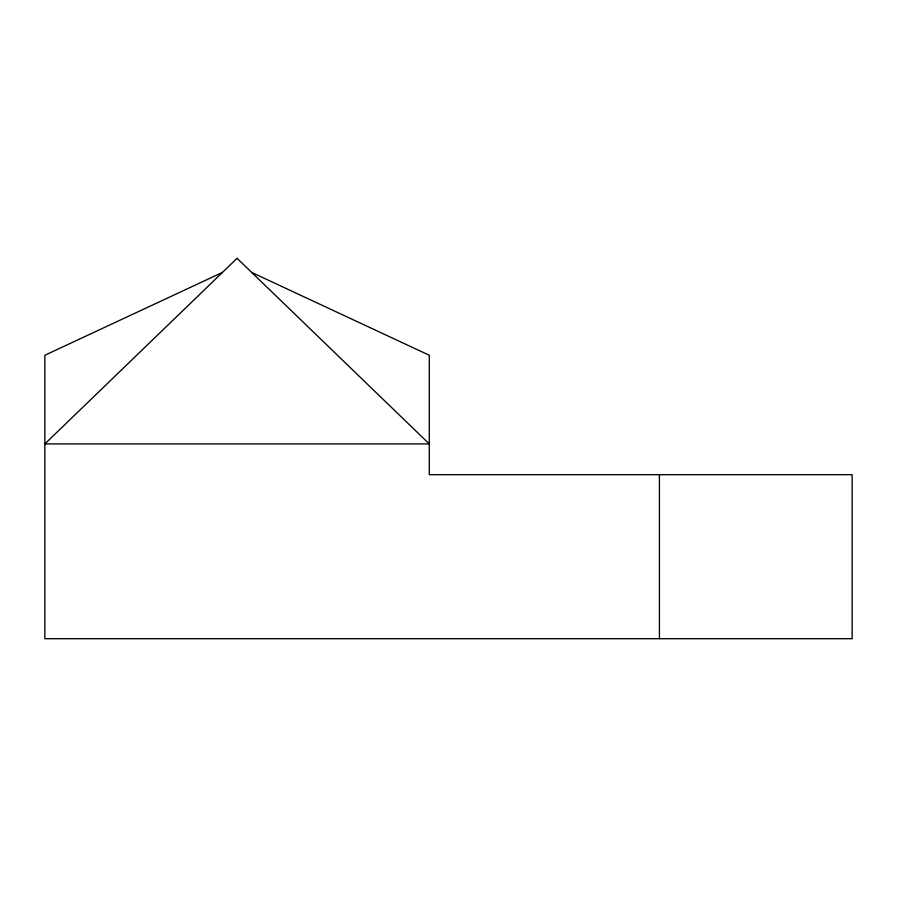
<?xml version="1.0" encoding="UTF-8"?>
<svg xmlns="http://www.w3.org/2000/svg" width="897" height="897" viewBox="0 0 897 897"><rect width="100%" height="100%" fill="white"/><g stroke="black" fill="none" stroke-linecap="round" stroke-linejoin="round"><path stroke-width="1.35" d="M222.422 272.441L44.85 355.246L44.85 638.698L852.15 638.698L852.15 474.67L429.282 474.67L429.282 355.246L251.709 272.441M659.418 474.67L659.418 638.698M237.066 258.302L44.85 443.925L429.282 443.925L237.066 258.302"/></g></svg>
